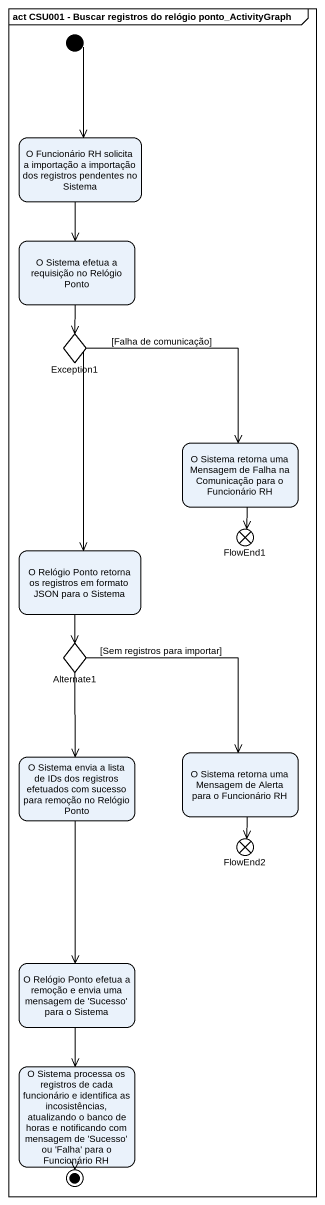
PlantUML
@startuml
mainframe act CSU001 - Buscar registros do relógio ponto_ActivityGraph
hide empty description
state "O Funcionário RH solicita a importação a importação dos registros pendentes no Sistema" as O_Funcionário_RH_solicita_a
state "O Sistema efetua a requisição no Relógio Ponto" as O_Sistema_efetua_a
state Exception1 <<choice>>
state "O Sistema retorna uma Mensagem de Falha na Comunicação para o Funcionário RH" as O_Sistema_retorna_uma
state FlowEnd1 <<end>>
state "O Relógio Ponto retorna os registros em formato JSON para o Sistema" as O_Relógio_Ponto_retorna_os
state Alternate1 <<choice>>
state "O Sistema envia a lista de IDs dos registros efetuados com sucesso para remoção no Relógio Ponto" as O_Sistema_envia_a_lista_de
state "O Sistema retorna uma Mensagem de Alerta para o Funcionário RH" as O_Sistema_retorna_uma_2
state FlowEnd2 <<end>>
state "O Relógio Ponto efetua a remoção e envia uma mensagem de 'Sucesso' para o Sistema" as O_Relógio_Ponto_efetua_a
state "O Sistema processa os registros de cada funcionário e identifica as incosistências, atualizando o banco de horas e notificando com mensagem de 'Sucesso' ou 'Falha' para o Funcionário RH" as O_Sistema_processa_os
[*] --> O_Funcionário_RH_solicita_a
O_Funcionário_RH_solicita_a --> O_Sistema_efetua_a
O_Sistema_efetua_a --> Exception1
Exception1 --> O_Sistema_retorna_uma : [Falha de comunicação]
Exception1 --> O_Relógio_Ponto_retorna_os
O_Sistema_retorna_uma --> FlowEnd1
O_Relógio_Ponto_retorna_os --> Alternate1
Alternate1 --> O_Sistema_envia_a_lista_de
Alternate1 --> O_Sistema_retorna_uma_2 : [Sem registros para importar]
O_Sistema_envia_a_lista_de --> O_Relógio_Ponto_efetua_a
O_Sistema_retorna_uma_2 --> FlowEnd2
O_Relógio_Ponto_efetua_a --> O_Sistema_processa_os
O_Sistema_processa_os --> [*]
@enduml
